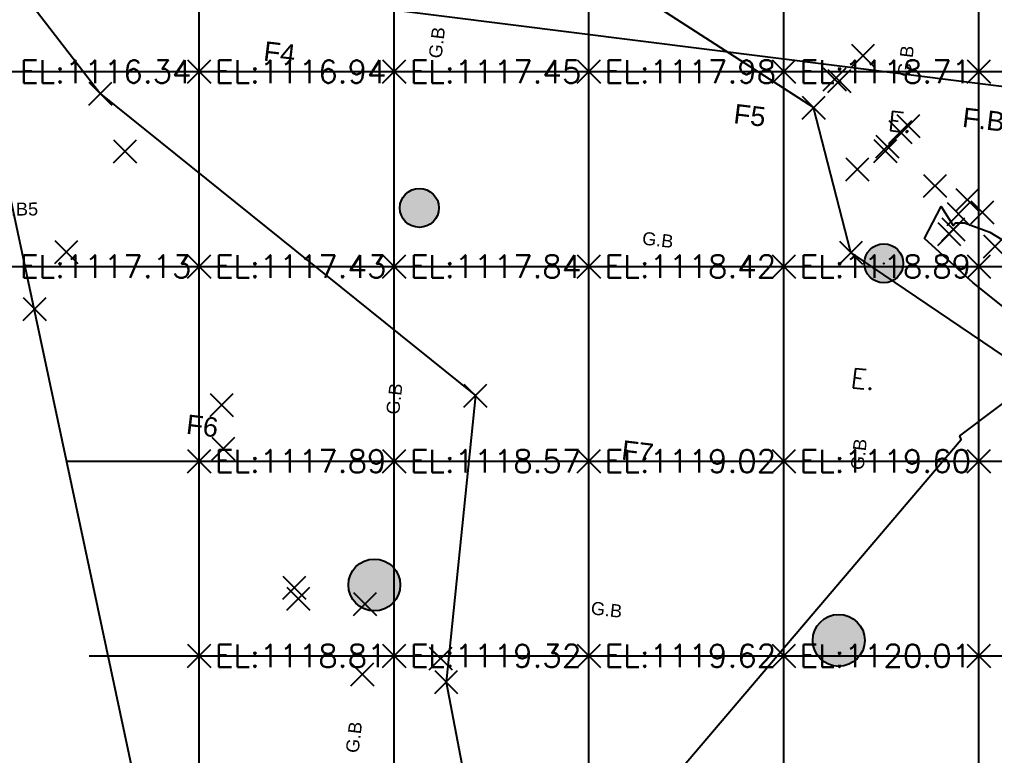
# Model space of a CAD drawing. Header units: metres. Extents: x -212 to 353974, y -37 to 356021.
# Drawn here: x 353764.4 to 353779.41, y 355965.51 to 355976.85 of the extents above; entities that cross this region are included whole.
import ezdxf
from ezdxf.enums import TextEntityAlignment as Align

# ---------------------------------------------------------------- set-up
doc = ezdxf.new("R2010")
doc.units = ezdxf.units.M
for name, color, linetype in [('$AUDIT_BAD_LAYER1', 7, 'Continuous'), ('C-TOPO-MAJR', 9, 'Continuous'), ('C-TOPO-TEXT', 7, 'Continuous'), ('S-S-COLUMN', 60, 'Continuous'), ('S-S-COLUMN HATCH', 250, 'Continuous'), ('S-TEXT- BEAMS', 7, 'Continuous'), ('S-Text-Col.', 7, 'Continuous'), ('Survey.td2', 7, 'Continuous'), ('V-NODE', 1, 'Continuous')]:
    doc.layers.add(name, color=color, linetype=linetype)
doc.styles.add('ARIAL', font='arial.ttf')
doc.styles.get("Standard").update_dxf_attribs({"font": 'simplex.shx'})

# ---------------------------------------------------------------- blocks, each defined once
blk = doc.blocks.new('*U1')
at = {"color": 0, "linetype": 'ByBlock', "lineweight": -2, "transparency": 16777216}
for p, q in [((-0.707, -0.707), (0.707, 0.707)), ((-0.707, 0.707), (0.707, -0.707))]:
    blk.add_line(p, q, dxfattribs=at)
blk = doc.blocks.new('*U169', base_point=(353777.1986, 355973.2606, 1119.0242))
at = {"layer": 'V-NODE', "lineweight": -2, "xscale": 0.25, "yscale": 0.25, "zscale": 0.25}
blk.add_blockref('*U1', (353777.1986, 355973.2606, 1119.0242), dxfattribs=at)
blk = doc.blocks.new('*U170', base_point=(353771.418, 355971.0583, 1118.2901))
at = {"layer": 'V-NODE', "lineweight": -2, "xscale": 0.25, "yscale": 0.25, "zscale": 0.25}
blk.add_blockref('*U1', (353771.418, 355971.0583, 1118.2901), dxfattribs=at)
blk = doc.blocks.new('*U171', base_point=(353765.6467, 355975.7093, 1116.7254))
at = {"layer": 'V-NODE', "lineweight": -2, "xscale": 0.25, "yscale": 0.25, "zscale": 0.25}
blk.add_blockref('*U1', (353765.6467, 355975.7093, 1116.7254), dxfattribs=at)
blk = doc.blocks.new('*U346', base_point=(353768.6947, 355967.9295, 1119.2721))
at = {"layer": 'V-NODE', "lineweight": -2, "xscale": 0.25, "yscale": 0.25, "zscale": 0.25}
blk.add_blockref('*U1', (353768.6947, 355967.9295, 1119.2721), dxfattribs=at)
blk = doc.blocks.new('*U347', base_point=(353768.6298, 355968.0982, 1119.2867))
at = {"layer": 'V-NODE', "lineweight": -2, "xscale": 0.25, "yscale": 0.25, "zscale": 0.25}
blk.add_blockref('*U1', (353768.6298, 355968.0982, 1119.2867), dxfattribs=at)
blk = doc.blocks.new('*U348', base_point=(353777.0204, 355975.9035, 1119.109))
at = {"layer": 'V-NODE', "lineweight": -2, "xscale": 0.25, "yscale": 0.25, "zscale": 0.25}
blk.add_blockref('*U1', (353777.0204, 355975.9035, 1119.109), dxfattribs=at)
blk = doc.blocks.new('*U349', base_point=(353776.9476, 355975.9297, 1119.0954))
at = {"layer": 'V-NODE', "lineweight": -2, "xscale": 0.25, "yscale": 0.25, "zscale": 0.25}
blk.add_blockref('*U1', (353776.9476, 355975.9297, 1119.0954), dxfattribs=at)
blk = doc.blocks.new('*U350', base_point=(353778.0821, 355975.2116, 1119.122))
at = {"layer": 'V-NODE', "lineweight": -2, "xscale": 0.25, "yscale": 0.25, "zscale": 0.25}
blk.add_blockref('*U1', (353778.0821, 355975.2116, 1119.122), dxfattribs=at)
blk = doc.blocks.new('*U351', base_point=(353777.9595, 355975.1211, 1119.1369))
at = {"layer": 'V-NODE', "lineweight": -2, "xscale": 0.25, "yscale": 0.25, "zscale": 0.25}
blk.add_blockref('*U1', (353777.9595, 355975.1211, 1119.1369), dxfattribs=at)
blk = doc.blocks.new('*U352', base_point=(353777.7587, 355974.8962, 1119.1366))
at = {"layer": 'V-NODE', "lineweight": -2, "xscale": 0.25, "yscale": 0.25, "zscale": 0.25}
blk.add_blockref('*U1', (353777.7587, 355974.8962, 1119.1366), dxfattribs=at)
blk = doc.blocks.new('*U353', base_point=(353777.7273, 355974.8253, 1119.4924))
at = {"layer": 'V-NODE', "lineweight": -2, "xscale": 0.25, "yscale": 0.25, "zscale": 0.25}
blk.add_blockref('*U1', (353777.7273, 355974.8253, 1119.4924), dxfattribs=at)
blk = doc.blocks.new('*U354', base_point=(353778.4923, 355974.2897, 1119.753))
at = {"layer": 'V-NODE', "lineweight": -2, "xscale": 0.25, "yscale": 0.25, "zscale": 0.25}
blk.add_blockref('*U1', (353778.4923, 355974.2897, 1119.753), dxfattribs=at)
blk = doc.blocks.new('*U355', base_point=(353778.8547, 355973.8578, 1119.5595))
at = {"layer": 'V-NODE', "lineweight": -2, "xscale": 0.25, "yscale": 0.25, "zscale": 0.25}
blk.add_blockref('*U1', (353778.8547, 355973.8578, 1119.5595), dxfattribs=at)
blk = doc.blocks.new('*U356', base_point=(353778.7758, 355973.6193, 1120.3349))
at = {"layer": 'V-NODE', "lineweight": -2, "xscale": 0.25, "yscale": 0.25, "zscale": 0.25}
blk.add_blockref('*U1', (353778.7758, 355973.6193, 1120.3349), dxfattribs=at)
blk = doc.blocks.new('*U357', base_point=(353778.7114, 355973.5495, 1120.3281))
at = {"layer": 'V-NODE', "lineweight": -2, "xscale": 0.25, "yscale": 0.25, "zscale": 0.25}
blk.add_blockref('*U1', (353778.7114, 355973.5495, 1120.3281), dxfattribs=at)
blk = doc.blocks.new('*U358', base_point=(353779.4175, 355973.3576, 1120.3903))
at = {"layer": 'V-NODE', "lineweight": -2, "xscale": 0.25, "yscale": 0.25, "zscale": 0.25}
blk.add_blockref('*U1', (353779.4175, 355973.3576, 1120.3903), dxfattribs=at)
blk = doc.blocks.new('*U569', base_point=(353770.9681, 355966.6459, 1119.3764))
at = {"layer": 'V-NODE', "lineweight": -2, "xscale": 0.25, "yscale": 0.25, "zscale": 0.25}
blk.add_blockref('*U1', (353770.9681, 355966.6459, 1119.3764), dxfattribs=at)
blk = doc.blocks.new('*U570', base_point=(353770.8853, 355967.0082, 1119.3795))
at = {"layer": 'V-NODE', "lineweight": -2, "xscale": 0.25, "yscale": 0.25, "zscale": 0.25}
blk.add_blockref('*U1', (353770.8853, 355967.0082, 1119.3795), dxfattribs=at)
blk = doc.blocks.new('*U571', base_point=(353769.677, 355966.766, 1119.315))
at = {"layer": 'V-NODE', "lineweight": -2, "xscale": 0.25, "yscale": 0.25, "zscale": 0.25}
blk.add_blockref('*U1', (353769.677, 355966.766, 1119.315), dxfattribs=at)
blk = doc.blocks.new('*U572', base_point=(353769.7201, 355967.8464, 1119.2227))
at = {"layer": 'V-NODE', "lineweight": -2, "xscale": 0.25, "yscale": 0.25, "zscale": 0.25}
blk.add_blockref('*U1', (353769.7201, 355967.8464, 1119.2227), dxfattribs=at)
blk = doc.blocks.new('*U638', base_point=(353776.6234, 355975.496, 1118.8985))
at = {"layer": 'V-NODE', "lineweight": -2, "xscale": 0.25, "yscale": 0.25, "zscale": 0.25}
blk.add_blockref('*U1', (353776.6234, 355975.496, 1118.8985), dxfattribs=at)
blk = doc.blocks.new('*U639', base_point=(353777.2987, 355974.5431, 1119.0736))
at = {"layer": 'V-NODE', "lineweight": -2, "xscale": 0.25, "yscale": 0.25, "zscale": 0.25}
blk.add_blockref('*U1', (353777.2987, 355974.5431, 1119.0736), dxfattribs=at)
blk = doc.blocks.new('*U671', base_point=(353766.0259, 355974.8215, 1116.9858))
at = {"layer": 'V-NODE', "lineweight": -2, "xscale": 0.25, "yscale": 0.25, "zscale": 0.25}
blk.add_blockref('*U1', (353766.0259, 355974.8215, 1116.9858), dxfattribs=at)
blk = doc.blocks.new('*U672', base_point=(353767.5123, 355970.9125, 1117.8381))
at = {"layer": 'V-NODE', "lineweight": -2, "xscale": 0.25, "yscale": 0.25, "zscale": 0.25}
blk.add_blockref('*U1', (353767.5123, 355970.9125, 1117.8381), dxfattribs=at)
blk = doc.blocks.new('*U673', base_point=(353767.5367, 355970.2388, 1117.9121))
at = {"layer": 'V-NODE', "lineweight": -2, "xscale": 0.25, "yscale": 0.25, "zscale": 0.25}
blk.add_blockref('*U1', (353767.5367, 355970.2388, 1117.9121), dxfattribs=at)
blk = doc.blocks.new('*U685', base_point=(353765.1227, 355973.2723, 1117.2806))
at = {"layer": 'V-NODE', "lineweight": -2, "xscale": 0.25, "yscale": 0.25, "zscale": 0.25}
blk.add_blockref('*U1', (353765.1227, 355973.2723, 1117.2806), dxfattribs=at)
blk = doc.blocks.new('*U686', base_point=(353764.6321, 355972.3942, 1117.4345))
at = {"layer": 'V-NODE', "lineweight": -2, "xscale": 0.25, "yscale": 0.25, "zscale": 0.25}
blk.add_blockref('*U1', (353764.6321, 355972.3942, 1117.4345), dxfattribs=at)
blk = doc.blocks.new('*U834', base_point=(353779.2238, 355973.8802, 1119.4471))
at = {"layer": 'V-NODE', "lineweight": -2, "xscale": 0.25, "yscale": 0.25, "zscale": 0.25}
blk.add_blockref('*U1', (353779.2238, 355973.8802, 1119.4471), dxfattribs=at)
blk = doc.blocks.new('*U835', base_point=(353778.9913, 355974.0744, 1119.5155))
at = {"layer": 'V-NODE', "lineweight": -2, "xscale": 0.25, "yscale": 0.25, "zscale": 0.25}
blk.add_blockref('*U1', (353778.9913, 355974.0744, 1119.5155), dxfattribs=at)
blk = doc.blocks.new('*U836', base_point=(353777.3848, 355976.2971, 1118.7992))
at = {"layer": 'V-NODE', "lineweight": -2, "xscale": 0.25, "yscale": 0.25, "zscale": 0.25}
blk.add_blockref('*U1', (353777.3848, 355976.2971, 1118.7992), dxfattribs=at)

msp = doc.modelspace()

# ---------------------------------------------------------------- hatches: boundary and pattern name
at = {"layer": 'S-S-COLUMN HATCH'}
h = msp.add_hatch(color=256, dxfattribs=at)
h.dxf.hatch_style = 1
edge = h.paths.add_edge_path()
edge.add_arc((353770.55594, 355973.94994), 0.3, -6.808782, 353.191218)
h = msp.add_hatch(color=256, dxfattribs=at)
h.dxf.hatch_style = 1
edge = h.paths.add_edge_path()
edge.add_arc((353777.70522, 355973.09633), 0.3, -6.808782, 353.191218)
h = msp.add_hatch(color=256, dxfattribs=at)
h.dxf.hatch_style = 1
edge = h.paths.add_edge_path()
edge.add_arc((353769.86238, 355968.14115), 0.4, -6.808782, 353.191218)
h = msp.add_hatch(color=256, dxfattribs=at)
h.dxf.hatch_style = 1
edge = h.paths.add_edge_path()
edge.add_arc((353769.86238, 355968.14115), 0.4, -6.808782, 353.191218)
h = msp.add_hatch(color=256, dxfattribs=at)
h.dxf.hatch_style = 1
edge = h.paths.add_edge_path()
edge.add_arc((353777.01167, 355967.28753), 0.4, -6.808782, 353.191218)
h = msp.add_hatch(color=256, dxfattribs=at)
h.dxf.hatch_style = 1
edge = h.paths.add_edge_path()
edge.add_arc((353777.01167, 355967.28753), 0.4, -6.808782, 353.191218)

# ---------------------------------------------------------------- linework, layer by layer
at = {"color": 7, "true_color": 0xffffff}
for p, q in [((353767.16579, 355960.46651, 1120.42393), (353767.16579, 355983.20543, 1121.842)), ((353770.16579, 355947.17951, 1119.59531), (353770.16579, 355983.1295, 1121.83727)), ((353773.16579, 355934.02193, 1118.77477), (353773.16579, 355982.97489, 1121.82763)), ((353776.16579, 355916.04908, 1117.65392), (353776.16579, 355982.41944, 1121.79299)), ((353779.16579, 355916.04908, 1117.65392), (353779.16579, 355982.0644, 1121.77085)), ((353752.12202, 355976.04908, 1111.61511), (353814.40461, 355976.04908, 1130.29508)), ((353764.16579, 355973.04908, 1115.22731), (353814.40461, 355973.04908, 1130.29508)), ((353765.12415, 355970.04908, 1115.51474), (353814.51346, 355970.04908, 1130.32772)), ((353765.47411, 355967.04908, 1115.6197), (353814.51346, 355967.04908, 1130.32772))]:
    msp.add_line(p, q, dxfattribs=at)
at = {"color": 9, "true_color": 0xc7c8ca, "elevation": 1121.5572}
msp.add_lwpolyline([(353795.84444, 355970.11144), (353792.93814, 355972.36579), (353789.7088, 355969.25654), (353787.8199, 355967.21122), (353786.76171, 355967.0632), (353781.86679, 355970.00857), (353780.40443, 355971.09315), (353777.19864, 355973.26056), (353776.62342, 355975.49604), (353772.70268, 355978.02691), (353768.67199, 355981.12612), (353766.37168, 355982.89484), (353767.31619, 355985.56141), (353767.6776, 355986.1936), (353768.99011, 355986.78679), (353771.88404, 355987.32014), (353784.02809, 355987.0089), (353799.04164, 355985.14793)], dxfattribs=at)
at = {"color": 55}
msp.add_lwpolyline([(353768.56851, 355983.45266), (353799.14784, 355979.34834), (353798.34313, 355973.45211), (353767.83345, 355977.29633), (353768.56851, 355983.45266)], dxfattribs=at)
at = {"color": 3, "elevation": 1122.5776}
msp.add_lwpolyline([(353759.85664, 355983.21754), (353759.85665, 355983.21754), (353765.64671, 355975.70925), (353771.41801, 355971.05834), (353770.96811, 355966.64586), (353771.66661, 355962.98938), (353778.27731, 355960.58396), (353779.78007, 355960.53957), (353779.97264, 355960.53388), (353779.97264, 355960.53388), (353779.71525, 355958.93537), (353779.71525, 355958.93537), (353779.22065, 355955.57501), (353779.10071, 355954.41813)], dxfattribs=at)
at = {"color": 5, "elevation": 1116.0951}
msp.add_lwpolyline([(353764.10587, 355974.82846), (353741.86495, 355970.0672), (353744.17212, 355959.21558), (353746.73504, 355947.65208), (353753.14917, 355921.034), (353775.09584, 355925.55699), (353767.58636, 355958.49254)], close=True, dxfattribs=at)
at = {"color": 3}
msp.add_point((353777.7034, 355973.09558), dxfattribs=at)
at = {"layer": 'C-TOPO-MAJR', "color": 9, "linetype": 'Continuous', "lineweight": -3, "elevation": 1120, "flags": 128}
for points in [[(353779.94462, 355972.10777), (353779.0785, 355972.79452), (353778.33073, 355973.4768), (353778.5864, 355973.97179), (353778.77257, 355973.68111), (353778.80988, 355973.72231), (353778.9448, 355973.71772), (353779.33735, 355973.57385), (353779.8242, 355973.27765)], [(353773.75639, 355964.33343), (353778.89652, 355970.38246), (353778.87691, 355970.43761), (353780.05699, 355971.32799)]]:
    msp.add_lwpolyline(points, dxfattribs=at)
at = {"layer": 'C-TOPO-TEXT', "color": 6, "linetype": 'Continuous', "lineweight": -3}
for p, q in [((353766.98618, 355975.86947, 1116.94214), (353767.34539, 355976.22868, 1116.94214)), ((353766.98618, 355976.22868, 1116.94214), (353767.34539, 355975.86947, 1116.94214)), ((353769.98618, 355975.86947, 1117.4504), (353770.34539, 355976.22868, 1117.4504)), ((353769.98618, 355976.22868, 1117.4504), (353770.34539, 355975.86947, 1117.4504)), ((353772.98618, 355975.86947, 1117.97883), (353773.34539, 355976.22868, 1117.97883)), ((353772.98618, 355976.22868, 1117.97883), (353773.34539, 355975.86947, 1117.97883)), ((353775.98618, 355975.86947, 1118.71476), (353776.34539, 355976.22868, 1118.71476)), ((353775.98618, 355976.22868, 1118.71476), (353776.34539, 355975.86947, 1118.71476)), ((353778.98618, 355975.86947, 1119.16198), (353779.34539, 355976.22868, 1119.16198)), ((353778.98618, 355976.22868, 1119.16198), (353779.34539, 355975.86947, 1119.16198)), ((353766.98618, 355972.86947, 1117.42916), (353767.34539, 355973.22868, 1117.42916)), ((353766.98618, 355973.22868, 1117.42916), (353767.34539, 355972.86947, 1117.42916)), ((353769.98618, 355972.86947, 1117.84157), (353770.34539, 355973.22868, 1117.84157)), ((353769.98618, 355973.22868, 1117.84157), (353770.34539, 355972.86947, 1117.84157)), ((353772.98618, 355972.86947, 1118.42063), (353773.34539, 355973.22868, 1118.42063)), ((353772.98618, 355973.22868, 1118.42063), (353773.34539, 355972.86947, 1118.42063)), ((353775.98618, 355972.86947, 1118.88914), (353776.34539, 355973.22868, 1118.88914)), ((353775.98618, 355973.22868, 1118.88914), (353776.34539, 355972.86947, 1118.88914)), ((353778.98618, 355972.86947, 1120.26106), (353779.34539, 355973.22868, 1120.26106)), ((353778.98618, 355973.22868, 1120.26106), (353779.34539, 355972.86947, 1120.26106)), ((353766.98618, 355969.86947, 1117.88922), (353767.34539, 355970.22868, 1117.88922)), ((353766.98618, 355970.22868, 1117.88922), (353767.34539, 355969.86947, 1117.88922)), ((353769.98618, 355969.86947, 1118.56646), (353770.34539, 355970.22868, 1118.56646)), ((353769.98618, 355970.22868, 1118.56646), (353770.34539, 355969.86947, 1118.56646)), ((353772.98618, 355969.86947, 1119.01585), (353773.34539, 355970.22868, 1119.01585)), ((353772.98618, 355970.22868, 1119.01585), (353773.34539, 355969.86947, 1119.01585)), ((353775.98618, 355969.86947, 1119.60459), (353776.34539, 355970.22868, 1119.60459)), ((353775.98618, 355970.22868, 1119.60459), (353776.34539, 355969.86947, 1119.60459)), ((353778.98618, 355969.86947, 1120.07249), (353779.34539, 355970.22868, 1120.07249)), ((353778.98618, 355970.22868, 1120.07249), (353779.34539, 355969.86947, 1120.07249)), ((353766.98618, 355966.86947, 1118.80512), (353767.34539, 355967.22868, 1118.80512)), ((353766.98618, 355967.22868, 1118.80512), (353767.34539, 355966.86947, 1118.80512)), ((353769.98618, 355966.86947, 1119.32493), (353770.34539, 355967.22868, 1119.32493)), ((353769.98618, 355967.22868, 1119.32493), (353770.34539, 355966.86947, 1119.32493)), ((353772.98618, 355966.86947, 1119.61977), (353773.34539, 355967.22868, 1119.61977)), ((353772.98618, 355967.22868, 1119.61977), (353773.34539, 355966.86947, 1119.61977)), ((353775.98618, 355966.86947, 1120.01335), (353776.34539, 355967.22868, 1120.01335)), ((353775.98618, 355967.22868, 1120.01335), (353776.34539, 355966.86947, 1120.01335)), ((353778.98618, 355966.86947, 1120.40693), (353779.34539, 355967.22868, 1120.40693)), ((353778.98618, 355967.22868, 1120.40693), (353779.34539, 355966.86947, 1120.40693))]:
    msp.add_line(p, q, dxfattribs=at)
at = {"layer": 'S-S-COLUMN'}
for centre, radius in [((353770.55594, 355973.94994), 0.3), ((353777.70522, 355973.09633), 0.3), ((353769.86238, 355968.14115), 0.4), ((353769.86238, 355968.14115), 0.4), ((353777.01167, 355967.28753), 0.4), ((353777.01167, 355967.28753), 0.4)]:
    msp.add_circle(centre, radius, dxfattribs=at)
at = {"layer": 'Survey.td2'}
for p in [(353777.38478, 355976.29705, 1118.7992), (353776.94758, 355975.92972, 1119.0954), (353777.02039, 355975.90345, 1119.109), (353765.64671, 355975.70925, 1116.7254), (353776.62342, 355975.49604, 1118.8985), (353778.0821, 355975.21158, 1119.122), (353777.95951, 355975.12107, 1119.1369), (353766.02591, 355974.82147, 1116.9858), (353777.72727, 355974.82526, 1119.4924), (353777.75866, 355974.89622, 1119.1366), (353777.29871, 355974.54306, 1119.0736), (353778.49231, 355974.28974, 1119.753), (353778.99132, 355974.07439, 1119.5155), (353778.85475, 355973.85777, 1119.5595), (353779.22383, 355973.88021, 1119.4471), (353778.7758, 355973.61934, 1120.3349), (353778.71138, 355973.54953, 1120.3281), (353765.12275, 355973.27231, 1117.2806), (353777.19864, 355973.26056, 1119.0242), (353764.63214, 355972.39422, 1117.4345), (353771.41801, 355971.05834, 1118.2901), (353767.51227, 355970.91255, 1117.8381), (353767.53666, 355970.23882, 1117.9121), (353768.6298, 355968.09819, 1119.2867), (353768.69469, 355967.92946, 1119.2721), (353769.72011, 355967.84639, 1119.2227), (353770.88534, 355967.00822, 1119.3795), (353769.67703, 355966.766, 1119.3154), (353770.96811, 355966.64586, 1119.3764)]:
    msp.add_point(p, dxfattribs=at)

# ---------------------------------------------------------------- block references
at = {"layer": 'V-NODE'}
for name, p in [('*U836', (353777.3848, 355976.2971, 1118.7992)), ('*U349', (353776.9476, 355975.9297, 1119.0954)), ('*U348', (353777.0204, 355975.9035, 1119.109)), ('*U171', (353765.6467, 355975.7093, 1116.7254)), ('*U638', (353776.6234, 355975.496, 1118.8985)), ('*U350', (353778.0821, 355975.2116, 1119.122)), ('*U351', (353777.9595, 355975.1211, 1119.1369)), ('*U352', (353777.7587, 355974.8962, 1119.1366)), ('*U671', (353766.0259, 355974.8215, 1116.9858)), ('*U353', (353777.7273, 355974.8253, 1119.4924)), ('*U639', (353777.2987, 355974.5431, 1119.0736)), ('*U354', (353778.4923, 355974.2897, 1119.753)), ('*U835', (353778.9913, 355974.0744, 1119.5155)), ('*U355', (353778.8547, 355973.8578, 1119.5595)), ('*U834', (353779.2238, 355973.8802, 1119.4471)), ('*U357', (353778.7114, 355973.5495, 1120.3281)), ('*U356', (353778.7758, 355973.6193, 1120.3349)), ('*U685', (353765.1227, 355973.2723, 1117.2806)), ('*U169', (353777.1986, 355973.2606, 1119.0242)), ('*U358', (353779.4175, 355973.3576, 1120.3903)), ('*U686', (353764.6321, 355972.3942, 1117.4345)), ('*U170', (353771.418, 355971.0583, 1118.2901)), ('*U672', (353767.5123, 355970.9125, 1117.8381)), ('*U673', (353767.5367, 355970.2388, 1117.9121)), ('*U347', (353768.6298, 355968.0982, 1119.2867)), ('*U346', (353768.6947, 355967.9295, 1119.2721)), ('*U572', (353769.7201, 355967.8464, 1119.2227)), ('*U570', (353770.8853, 355967.0082, 1119.3795)), ('*U571', (353769.677, 355966.766, 1119.3154)), ('*U569', (353770.9681, 355966.6459, 1119.3764))]:
    msp.add_blockref(name, p, dxfattribs=at)

# ---------------------------------------------------------------- texts
at = {"layer": '$AUDIT_BAD_LAYER1'}
for p in [(353777.93989, 355975.12811, 0), (353777.36731, 355971.16437, 0)]:
    msp.add_text('E.', height=0.300003, rotation=353.191218, dxfattribs=at).set_placement(p, align=Align.CENTER)
at = {"layer": 'C-TOPO-TEXT', "color": 7, "linetype": 'Continuous', "lineweight": -3, "char_height": 0.35, "attachment_point": 4}
for s, insert in [('EL:1116.34', (353764.40889, 355976.04908, 1116.33845)), ('EL:1116.94', (353767.40889, 355976.04908, 1116.94214)), ('EL:1117.45', (353770.40889, 355976.04908, 1117.4504)), ('EL:1117.98', (353773.40889, 355976.04908, 1117.97883)), ('EL:1118.71', (353776.40889, 355976.04908, 1118.71476)), ('EL:1117.13', (353764.40889, 355973.04908, 1117.12839)), ('EL:1117.43', (353767.40889, 355973.04908, 1117.42916)), ('EL:1117.84', (353770.40889, 355973.04908, 1117.84157)), ('EL:1118.42', (353773.40889, 355973.04908, 1118.42063)), ('EL:1118.89', (353776.40889, 355973.04908, 1118.88914)), ('EL:1117.89', (353767.40889, 355970.04908, 1117.88922)), ('EL:1118.57', (353770.40889, 355970.04908, 1118.56646)), ('EL:1119.02', (353773.40889, 355970.04908, 1119.01585)), ('EL:1119.60', (353776.40889, 355970.04908, 1119.60459)), ('EL:1118.81', (353767.40889, 355967.04908, 1118.80512)), ('EL:1119.32', (353770.40889, 355967.04908, 1119.32493)), ('EL:1119.62', (353773.40889, 355967.04908, 1119.61977)), ('EL:1120.01', (353776.40889, 355967.04908, 1120.01335))]:
    msp.add_mtext(s, dxfattribs=dict(at, insert=insert))
at = {"layer": 'S-TEXT- BEAMS', "ltscale": 0.05, "style": 'ARIAL'}
for s, rotation, p in [('G.B', 83.191218, (353770.79674, 355976.25736)), ('G.B', 83.191218, (353778.01399, 355975.97299)), ('G.B5', 0.202978, (353764.05016, 355973.93123)), ('G.B', 353.191218, (353773.98839, 355973.48655)), ('G.B', 83.191218, (353770.14151, 355970.76957)), ('G.B', 83.191218, (353777.29079, 355969.91596)), ('G.B', 353.191218, (353773.19929, 355967.78988)), ('G.B', 83.191218, (353769.51908, 355965.55655, 0))]:
    msp.add_text(s, height=0.200002, rotation=rotation, dxfattribs=at).set_placement(p, align=Align.MIDDLE_LEFT)
at = {"layer": 'S-Text-Col.', "ltscale": 0.05, "style": 'ARIAL'}
for s, height, p in [('F4', 0.300003, (353768.16214, 355976.37046)), ('F5', 0.300003, (353775.39886, 355975.40569)), ('F.B.L=1113.0', 0.3000025, (353778.91968, 355975.34925)), ('F6', 0.300003, (353766.9721, 355970.62094)), ('F7', 0.300003, (353773.67233, 355970.22379))]:
    msp.add_text(s, height=height, rotation=353.191218, dxfattribs=at).set_placement(p, align=Align.MIDDLE_LEFT)

doc.saveas('drawing.dxf')
